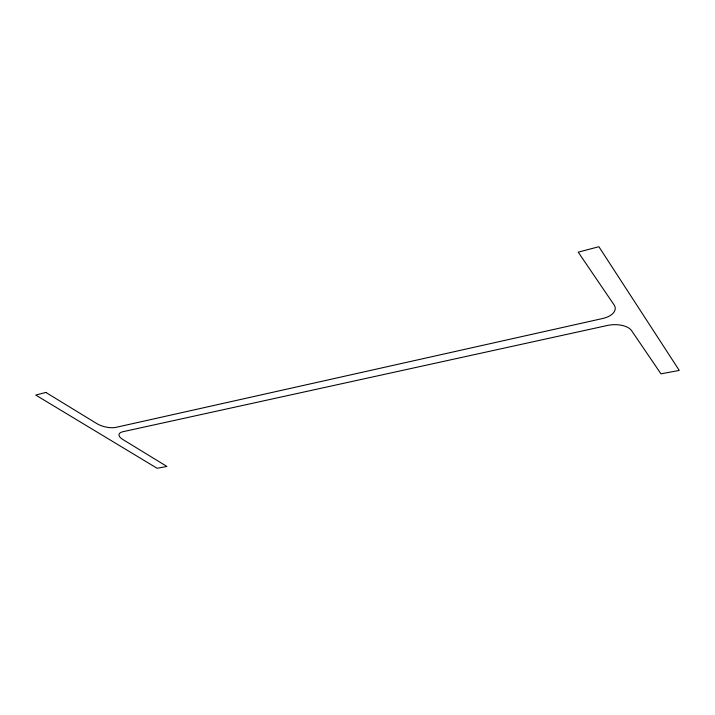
<?xml version="1.0" encoding="UTF-8"?>
<svg xmlns="http://www.w3.org/2000/svg" width="715" height="715" viewBox="0 0 715 715"><rect width="100%" height="100%" fill="white"/><g stroke="black" fill="none" stroke-linecap="round" stroke-linejoin="round"><path stroke-width="1.07" d="M45.832 392.419L35.75 395.073L157.112 468.28L166.917 466.448L122.676 439.394A13.451 5.38 12.2 0 1 123.025 431.69L607.482 325.45A18.679 9.635 -2.2 0 1 631.604 330.661L660.955 373.838L679.25 370.406L598.893 246.72L578.221 252.163L614.105 304.939A19.251 10.376 -2.2 0 1 602.575 318.524L116.018 427.347A13.871 5.64 13 0 1 96.981 423.691L45.832 392.419"/></g></svg>
